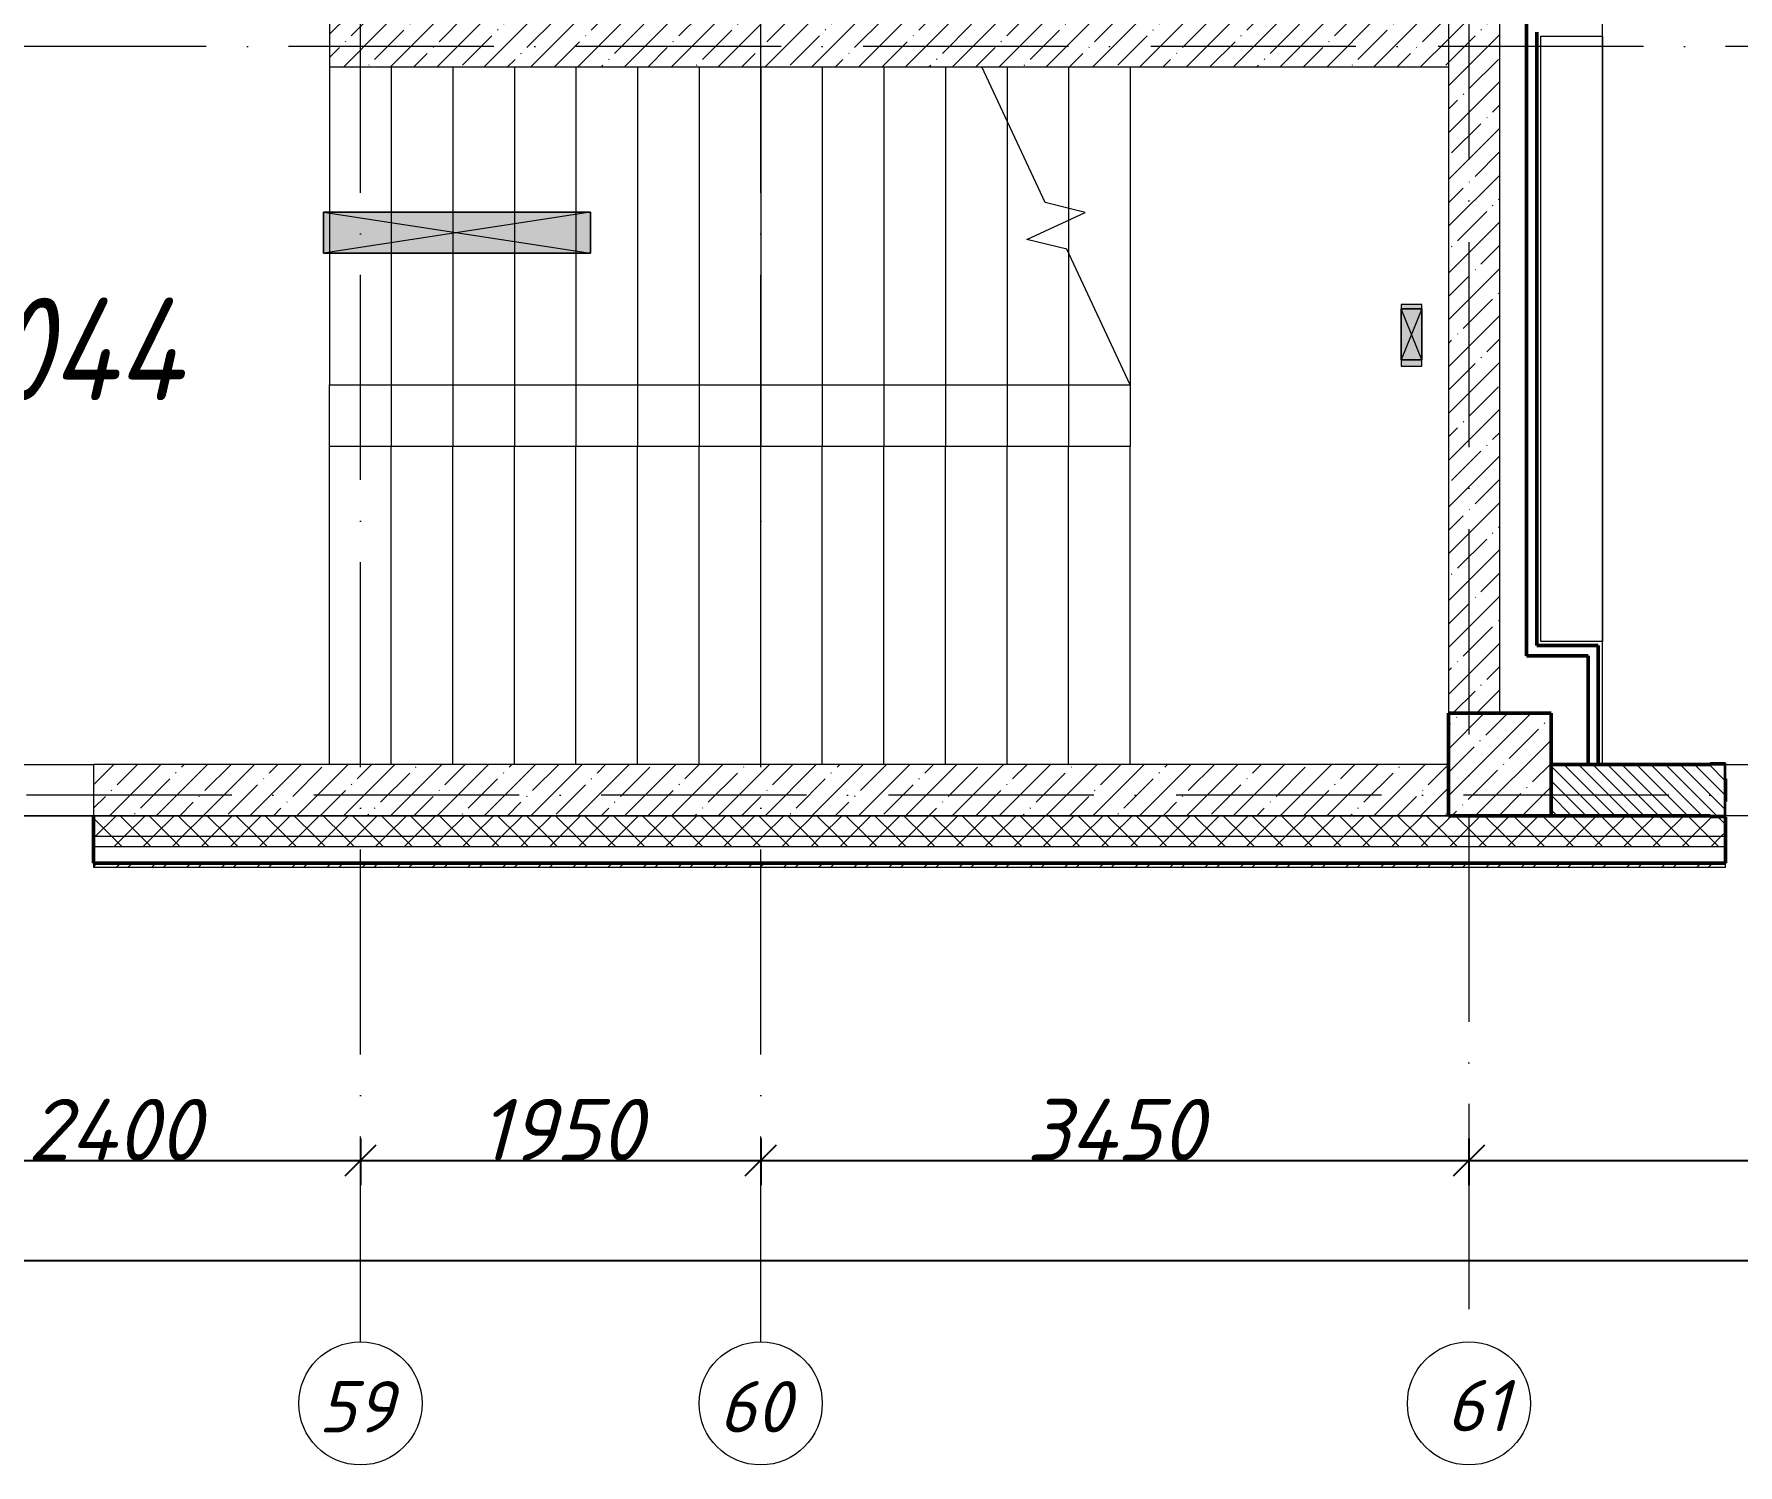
# Model space of a CAD drawing. Header units: millimetres. Extents: x -537608 to 253996, y -217170 to 186033.
# Drawn here: x -102537 to -94237, y -61821 to -54847 of the extents above; entities that cross this region are included whole.
import ezdxf

# ---------------------------------------------------------------- set-up
doc = ezdxf.new("R2010")
doc.units = ezdxf.units.MM
doc.linetypes.add('50_200_ШТРИХ_1Т_ш5_п1_п1_', pattern=[1400, 1000, -200, 0, -200])
for name, color, linetype, lineweight in [('A-____-____-DIMS', 7, 'Continuous', 9), ('A-DETL-GENF-OTLN', 7, 'Continuous', 9), ('A-FLOR-____-OTLN', 7, 'Continuous', 9), ('A-GENM-____-MCUT', 7, 'Continuous', 25), ('A-GENM-____-OTLN-1', 7, 'Continuous', 25), ('A-GLAZ-____-OTLN', 7, 'Continuous', 9), ('A-WALL-____-MCUT-1', 7, 'Continuous', 9), ('A-WALL-____-MCUT-2', 7, 'Continuous', 50), ('A-WALL-____-MCUT-3', 7, 'Continuous', 9), ('A-WALL-____-OTLN', 7, 'Continuous', 9), ('A-WALL-____-PATT-1', 7, 'Continuous', 9), ('A-WALL-FNSH-MCUT-1', 7, 'Continuous', 9), ('I-WALL-____-OTLN', 7, 'Continuous', 9), ('S-COLS-____-MCUT', 7, 'Continuous', 50), ('S-COLS-____-OTLN', 7, 'Continuous', 9), ('S-GRID-____-IDEN', 7, 'Continuous', 9), ('S-GRID-____-OTLN-1', 7, '50_200_ШТРИХ_1Т_ш5_п1_п1_', 9), ('S-STRS-____-MBND', 7, 'Continuous', 9), ('S-STRS-____-OTLN-1', 7, 'Continuous', 9), ('Марки помещений', 7, 'Continuous', 9)]:
    doc.layers.add(name, color=color, linetype=linetype, lineweight=lineweight)
doc.styles.add('ISOCPEUR_I', font='isocpeui.ttf', dxfattribs={"height": 300})
doc.styles.add('ISOCPEUR_I_3', font='isocpeui.ttf', dxfattribs={"width": 0.85, "height": 2.2})
doc.dimstyles.new('ISO-2_5_0_9К_БОЛЬШОЙ_ОСИ', dxfattribs={"dimscale": 304.8, "dimtxt": 248.995294, "dimasz": 0.492126, "dimexe": 0.393701, "dimexo": 0, "dimgap": 0, "dimtad": 1, "dimdec": 0, "dimzin": 0, "dimdsep": 46, "dimtxsty": 'ISOCPEUR_I', "dimblk1": 'OBLIQUE', "dimblk2": 'OBLIQUE', "dimsah": 1, "dimcen": 0.09, "dimdle": 0.393701, "dimazin": 0, "dimtfac": 1, "dimtdec": 4, "dimtix": 1, "dimtmove": 0, "dimatfit": 3, "dimfxl": 1, "dimtvp": 1, "dimtolj": 1, "dimtzin": 0, "dimarcsym": 2})
pattern_1 = [(45, (-184647.67, -56738.29), (-114.04925, 114.04925), []), (45, (-184533.62, -56738.29), (-114.04925, 114.04925), [201.612, -40.322, 3.353, -36.97])]
pattern_2 = [(45, (-184647.67, -56738.29), (-70.71068, 70.71068), []), (135, (-184647.67, -56738.29), (-70.71068, -70.71068), [])]

# ---------------------------------------------------------------- blocks, each defined once
blk = doc.blocks.new('BSC_Колонна _Прямоугольная - 500х500-V136-АР1_План отверстий 2 этажа в осях 1-64_А-ГГ')
at = {"layer": 'S-COLS-____-OTLN'}
h = blk.add_hatch(dxfattribs=at)
h.set_pattern_fill('FP_166', color=256, style=0, pattern_type=2)
h.set_pattern_definition([(45, (-89250, 1668.96), (-114.04925, 114.04925), []), (45, (-89135.95, 1668.96), (-114.04925, 114.04925), [201.613, -40.323, 3.353, -36.97])])
h.paths.add_polyline_path([(-250, -250), (250, -250), (250, 250), (-250, 250)], flags=0)
at = {"layer": 'S-COLS-____-MCUT'}
for p, q in [((250, 250), (-250, 250)), ((-250, 250), (-250, -250)), ((250, -250), (250, 250)), ((-250, -250), (250, -250))]:
    blk.add_line(p, q, dxfattribs=at)
blk = doc.blocks.new('Фахверк_СКБ_Уголок - 250_2700-27497298-АР1_План отверстий 2 этажа в осях 1-64_А-ГГ')
at = {"layer": 'A-GENM-____-MCUT'}
for p, q in [((200, 181), (125, 181)), ((125, 181), (125, 106)), ((131, 106), (131, 175)), ((131, 175), (200, 175)), ((200, 175), (200, 181)), ((125, 106), (131, 106)), ((131, -6), (125, -6)), ((125, -6), (125, -81)), ((125, -81), (200, -81)), ((131, -75), (131, -6)), ((200, -75), (131, -75)), ((200, -81), (200, -75))]:
    blk.add_line(p, q, dxfattribs=at)
blk = doc.blocks.new('AR_Отверстие Ниша - Лючок-32403731-АР1_План отверстий 2 этажа в осях 1-64_А-ГГ')
at = {"layer": 'A-GLAZ-____-OTLN'}
h = blk.add_hatch(color=256, dxfattribs=at)
h.paths.add_polyline_path([(150, 50), (120, 50), (120, -50), (150, -50)], flags=0)
h.paths.add_polyline_path([(-130, 50), (-150, 50), (-150, -50), (-130, -50)], flags=0)
for p, q in [((-130, 50), (-150, 50)), ((-150, 50), (-150, -50)), ((150, 50), (120, 50)), ((150, -50), (150, 50)), ((-150, -50), (-130, -50)), ((120, -50), (150, -50))]:
    blk.add_line(p, q, dxfattribs=at)
blk = doc.blocks.new('AR_Отверстие прямоугольное _в стене_ - AR_Отверстие прямоугольное _в стене__ВК-32403700-АР1_План отверстий 2 этажа в осях 1-64_А-ГГ')
at = {"layer": 'A-GLAZ-____-OTLN'}
blk.add_hatch(color=256, dxfattribs=at).paths.add_polyline_path([(125, 50), (-125, 50), (-125, -50), (125, -50)], flags=0)
at = {"layer": 'A-DETL-GENF-OTLN'}
for p, q in [((-125, -50), (-125, 50)), ((-125, 50), (125, 50)), ((125, 50), (-125, -50)), ((-125, 50), (125, -50)), ((125, 50), (-125, 50)), ((-125, 50), (-125, -50)), ((125, 50), (125, -50)), ((125, -50), (125, 50)), ((125, -50), (-125, -50)), ((-125, -50), (125, -50))]:
    blk.add_line(p, q, dxfattribs=at)
blk = doc.blocks.new('AR_Отверстие прямоугольное _в стене_ - AR_Отверстие прямоугольное _в стене__ОВ-36857278-АР1_План отверстий 2 этажа в осях 1-64_А-ГГ')
at = {"layer": 'A-GLAZ-____-OTLN'}
blk.add_hatch(color=256, dxfattribs=at).paths.add_polyline_path([(650, -100), (650, 100), (-650, 100), (-650, -100)], flags=0)
at = {"layer": 'A-DETL-GENF-OTLN'}
for p, q in [((-650, -100), (-650, 100)), ((-650, 100), (650, 100)), ((650, 100), (-650, -100)), ((-650, 100), (650, -100)), ((650, 100), (-650, 100)), ((-650, 100), (-650, -100)), ((650, 100), (650, -100)), ((650, -100), (650, 100)), ((650, -100), (-650, -100)), ((-650, -100), (650, -100))]:
    blk.add_line(p, q, dxfattribs=at)
blk = doc.blocks.new('Ось сетки - Круг_Ø6_00__ISO-2_5_0_9K_-25732049-АР1_План отверстий 2 этажа в осях 1-64_А-ГГ')
at = {"layer": 'S-GRID-____-IDEN'}
blk.add_circle((0, 0), 3, dxfattribs=at)
blk = doc.blocks.new('_Oblique')
at = {"color": 0, "linetype": 'ByBlock', "lineweight": -2}
blk.add_line((-0.5, -0.5), (0.5, 0.5), dxfattribs=at)
blk = doc.blocks.new('*D2503')
at = {"layer": 'A-____-____-DIMS', "color": 0, "lineweight": -2, "transparency": 16777216}
for p, q in [((-103347.7, -60230.7), (-103347.7, -60456.8)), ((-100947.7, -60230.7), (-100947.7, -60456.8)), ((-103467.7, -60336.8), (-100827.7, -60336.8))]:
    blk.add_line(p, q, dxfattribs=at)
at = {"layer": 'Defpoints', "color": 0, "transparency": 16777216}
for p in [(-103347.7, -60230.7), (-100947.7, -60230.7), (-100947.7, -60336.8)]:
    blk.add_point(p, dxfattribs=at)
at = {"layer": 'A-____-____-DIMS', "color": 0, "lineweight": -2, "transparency": 16777216, "xscale": 150, "yscale": 150, "zscale": 150, "rotation": 180}
blk.add_blockref('_Oblique', (-103347.7, -60336.8), dxfattribs=at)
at = {"layer": 'A-____-____-DIMS', "color": 0, "lineweight": -2, "transparency": 16777216, "xscale": 150, "yscale": 150, "zscale": 150}
blk.add_blockref('_Oblique', (-100947.7, -60336.8), dxfattribs=at)
at = {"layer": 'A-____-____-DIMS', "color": 0, "transparency": 16777216, "insert": (-102147.7, -60186.8), "char_height": 300, "width": 781.462, "attachment_point": 5, "style": 'ISOCPEUR_I'}
blk.add_mtext('\\A1;2400', dxfattribs=at)
blk = doc.blocks.new('*D2504')
at = {"layer": 'A-____-____-DIMS', "color": 0, "lineweight": -2, "transparency": 16777216}
for p, q in [((-100947.7, -60230.7), (-100947.7, -60456.8)), ((-98997.7, -60230.7), (-98997.7, -60456.8)), ((-101067.7, -60336.8), (-98877.7, -60336.8))]:
    blk.add_line(p, q, dxfattribs=at)
at = {"layer": 'Defpoints', "color": 0, "transparency": 16777216}
for p in [(-100947.7, -60230.7), (-98997.7, -60230.7), (-98997.7, -60336.8)]:
    blk.add_point(p, dxfattribs=at)
at = {"layer": 'A-____-____-DIMS', "color": 0, "lineweight": -2, "transparency": 16777216, "xscale": 150, "yscale": 150, "zscale": 150, "rotation": 180}
blk.add_blockref('_Oblique', (-100947.7, -60336.8), dxfattribs=at)
at = {"layer": 'A-____-____-DIMS', "color": 0, "lineweight": -2, "transparency": 16777216, "xscale": 150, "yscale": 150, "zscale": 150}
blk.add_blockref('_Oblique', (-98997.7, -60336.8), dxfattribs=at)
at = {"layer": 'A-____-____-DIMS', "color": 0, "transparency": 16777216, "insert": (-99972.7, -60186.8), "char_height": 300, "width": 701.018, "attachment_point": 5, "style": 'ISOCPEUR_I'}
blk.add_mtext('\\A1;1950', dxfattribs=at)
blk = doc.blocks.new('*D2505')
at = {"layer": 'A-____-____-DIMS', "color": 0, "lineweight": -2, "transparency": 16777216}
for p, q in [((-98997.7, -60230.7), (-98997.7, -60456.8)), ((-95547.7, -60230.7), (-95547.7, -60456.8)), ((-99117.7, -60336.8), (-95427.7, -60336.8))]:
    blk.add_line(p, q, dxfattribs=at)
at = {"layer": 'Defpoints', "color": 0, "transparency": 16777216}
for p in [(-98997.7, -60230.7), (-95547.7, -60230.7), (-95547.7, -60336.8)]:
    blk.add_point(p, dxfattribs=at)
at = {"layer": 'A-____-____-DIMS', "color": 0, "lineweight": -2, "transparency": 16777216, "xscale": 150, "yscale": 150, "zscale": 150, "rotation": 180}
blk.add_blockref('_Oblique', (-98997.7, -60336.8), dxfattribs=at)
at = {"layer": 'A-____-____-DIMS', "color": 0, "lineweight": -2, "transparency": 16777216, "xscale": 150, "yscale": 150, "zscale": 150}
blk.add_blockref('_Oblique', (-95547.7, -60336.8), dxfattribs=at)
at = {"layer": 'A-____-____-DIMS', "color": 0, "transparency": 16777216, "insert": (-97272.7, -60186.8), "char_height": 300, "width": 781.462, "attachment_point": 5, "style": 'ISOCPEUR_I'}
blk.add_mtext('\\A1;3450', dxfattribs=at)
blk = doc.blocks.new('*D2506')
at = {"layer": 'A-____-____-DIMS', "color": 0, "lineweight": -2, "transparency": 16777216}
for p, q in [((-95547.7, -60230.7), (-95547.7, -60456.8)), ((-91297.7, -60230.7), (-91297.7, -60456.8)), ((-95667.7, -60336.8), (-91177.7, -60336.8))]:
    blk.add_line(p, q, dxfattribs=at)
at = {"layer": 'Defpoints', "color": 0, "transparency": 16777216}
for p in [(-95547.7, -60230.7), (-91297.7, -60230.7), (-91297.7, -60336.8)]:
    blk.add_point(p, dxfattribs=at)
at = {"layer": 'A-____-____-DIMS', "color": 0, "lineweight": -2, "transparency": 16777216, "xscale": 150, "yscale": 150, "zscale": 150, "rotation": 180}
blk.add_blockref('_Oblique', (-95547.7, -60336.8), dxfattribs=at)
at = {"layer": 'A-____-____-DIMS', "color": 0, "lineweight": -2, "transparency": 16777216, "xscale": 150, "yscale": 150, "zscale": 150}
blk.add_blockref('_Oblique', (-91297.7, -60336.8), dxfattribs=at)
at = {"layer": 'A-____-____-DIMS', "color": 0, "transparency": 16777216, "insert": (-93422.7, -60186.8), "char_height": 300, "width": 781.462, "attachment_point": 5, "style": 'ISOCPEUR_I'}
blk.add_mtext('\\A1;4250', dxfattribs=at)
blk = doc.blocks.new('*D2508')
at = {"layer": 'A-____-____-DIMS', "color": 0, "lineweight": -2, "transparency": 16777216}
for p, q in [((-186997.7, -60719), (-186997.7, -60945)), ((-83497.7, -60719), (-83497.7, -60945)), ((-187117.7, -60825), (-83377.7, -60825))]:
    blk.add_line(p, q, dxfattribs=at)
at = {"layer": 'Defpoints', "color": 0, "transparency": 16777216}
for p in [(-186997.7, -60719), (-83497.7, -60719), (-83497.7, -60825)]:
    blk.add_point(p, dxfattribs=at)
at = {"layer": 'A-____-____-DIMS', "color": 0, "lineweight": -2, "transparency": 16777216, "xscale": 150, "yscale": 150, "zscale": 150, "rotation": 180}
blk.add_blockref('_Oblique', (-186997.7, -60825), dxfattribs=at)
at = {"layer": 'A-____-____-DIMS', "color": 0, "lineweight": -2, "transparency": 16777216, "xscale": 150, "yscale": 150, "zscale": 150}
blk.add_blockref('_Oblique', (-83497.7, -60825), dxfattribs=at)
at = {"layer": 'A-____-____-DIMS', "color": 0, "transparency": 16777216, "insert": (-135247.7, -60675), "char_height": 300, "width": 1080.257, "attachment_point": 5, "style": 'ISOCPEUR_I'}
blk.add_mtext('\\A1;103500', dxfattribs=at)

msp = doc.modelspace()

# ---------------------------------------------------------------- hatches: boundary and pattern name
at = {"layer": 'A-WALL-____-PATT-1'}
h = msp.add_hatch(dxfattribs=at)
h.set_pattern_fill('FP_25', color=256, style=0, pattern_type=2)
h.set_pattern_definition(pattern_1)
h.paths.add_polyline_path([(-100847.6725, -55007.2474), (-100847.6725, -50657.2474), (-101097.6725, -50657.2474), (-101097.6725, -55007.2474)], flags=0)
h = msp.add_hatch(dxfattribs=at)
h.set_pattern_fill('FP_25', color=256, style=0, pattern_type=2)
h.set_pattern_definition(pattern_1)
h.paths.add_polyline_path([(-95647.6725, -54882.2474), (-95397.6725, -54882.2474), (-95397.6725, -50657.2474), (-95647.6725, -50657.2474), (-95647.6725, -54282.3928)], flags=0)
h = msp.add_hatch(dxfattribs=at)
h.set_pattern_fill('FP_25', color=256, style=0, pattern_type=2)
h.set_pattern_definition(pattern_1)
h.paths.add_polyline_path([(-95647.6725, -55007.2474), (-95647.6725, -54757.2474), (-100847.6725, -54757.2474), (-100847.6725, -55007.2474), (-96288.1477, -55007.2474)], flags=0)
h = msp.add_hatch(dxfattribs=at)
h.set_pattern_fill('FP_25', color=256, style=0, pattern_type=2)
h.set_pattern_definition(pattern_1)
h.paths.add_polyline_path([(-95397.6725, -58157.2474), (-95397.6725, -54882.2474), (-95647.6725, -54882.2474), (-95647.6725, -58157.2474), (-95404.4156, -58157.2474)], flags=0)
h = msp.add_hatch(dxfattribs=at)
h.set_pattern_fill('FP_25', color=256, style=0, pattern_type=2)
h.set_pattern_definition(pattern_1)
h.paths.add_polyline_path([(-95647.6725, -58657.2474), (-95647.6725, -58407.2474), (-102247.6725, -58407.2474), (-102247.6725, -58657.2474), (-96288.1477, -58657.2474)], flags=0)
h = msp.add_hatch(dxfattribs=at)
h.set_pattern_fill('FP_6', color=256, style=0, pattern_type=2)
h.set_pattern_definition([(135, (-184647.673, -56738.29), (-35.35534, -35.35534), [])])
h.paths.add_polyline_path([(-92422.6725, -58657.2474), (-91397.6725, -58657.2474), (-91397.6725, -58407.2474), (-92491.6725, -58407.2474), (-92491.6725, -58476.2474), (-92497.6725, -58476.2474), (-92497.6725, -58588.2474), (-92491.6725, -58588.2474), (-92491.6725, -58657.2474)], flags=0)
h.paths.add_polyline_path([(-94303.6725, -58657.2474), (-94303.6725, -58588.2474), (-94297.6725, -58588.2474), (-94297.6725, -58476.2474), (-94303.6725, -58476.2474), (-94303.6725, -58407.2474), (-95147.6725, -58407.2474), (-95147.6725, -58657.2474), (-94372.6725, -58657.2474)], flags=0)
h = msp.add_hatch(dxfattribs=at)
h.set_pattern_fill('FP_1', color=256, style=0, pattern_type=2)
h.set_pattern_definition(pattern_2)
h.paths.add_polyline_path([(-83397.6725, -58757.2474), (-83397.6725, -58657.2474), (-92422.6725, -58657.2474), (-92422.6725, -58663.2474), (-92497.6725, -58663.2474), (-92497.6725, -58757.2474), (-83897.6725, -58757.2474)], flags=0)
h.paths.add_polyline_path([(-94297.6725, -58757.2474), (-94297.6725, -58663.2474), (-94372.6725, -58663.2474), (-94372.6725, -58657.2474), (-102247.6725, -58657.2474), (-102247.6725, -58757.2474), (-94520.6834, -58757.2474)], flags=0)
h.paths.add_polyline_path([(-103747.6725, -58757.2474), (-103247.6725, -58757.2474), (-103247.6725, -58657.2474), (-104372.6725, -58657.2474), (-104372.6725, -58663.2474), (-104447.6725, -58663.2474), (-104447.6725, -58757.2474), (-104372.6725, -58757.2474)], flags=0)
h.paths.add_polyline_path([(-113647.6725, -58757.2474), (-112247.6725, -58757.2474), (-112247.6725, -58657.2474), (-113572.6725, -58657.2474), (-113572.6725, -58663.2474), (-113647.6725, -58663.2474)], flags=0)
h.paths.add_polyline_path([(-115797.6725, -58757.2474), (-115447.6725, -58757.2474), (-115447.6725, -58663.2474), (-115522.6725, -58663.2474), (-115522.6725, -58657.2474), (-116572.6725, -58657.2474), (-116572.6725, -58663.2474), (-116647.6725, -58663.2474), (-116647.6725, -58757.2474), (-116297.6725, -58757.2474)], flags=0)
h.paths.add_polyline_path([(-118447.9757, -58757.2474), (-118447.9757, -58663.2474), (-118522.6725, -58663.2474), (-118522.6725, -58657.2474), (-119572.6725, -58657.2474), (-119572.6725, -58663.2474), (-119647.6725, -58663.2474), (-119647.6725, -58757.2474), (-119265.1835, -58757.2474)], flags=0)
h.paths.add_polyline_path([(-121447.6725, -58757.2474), (-121447.6725, -58663.2474), (-121522.6725, -58663.2474), (-121522.6725, -58657.2474), (-122572.6725, -58657.2474), (-122572.6725, -58663.2474), (-122647.6725, -58663.2474), (-122647.6725, -58757.2474), (-121916.3799, -58757.2474)], flags=0)
h.paths.add_polyline_path([(-125297.6725, -58757.2474), (-124447.6725, -58757.2474), (-124447.6725, -58663.2474), (-124522.6725, -58663.2474), (-124522.6725, -58657.2474), (-125572.6725, -58657.2474), (-125572.6725, -58663.2474), (-125647.6725, -58663.2474), (-125647.683, -58757.2474), (-125451.3085, -58757.2474)], flags=0)
h.paths.add_polyline_path([(-130753.7013, -58757.2474), (-130447.683, -58757.2474), (-130447.683, -58663.2474), (-130522.6725, -58663.2474), (-130522.6725, -58657.2474), (-131572.6725, -58657.2474), (-131572.6725, -58663.2474), (-131647.6725, -58663.2474), (-131647.6778, -58757.2474), (-130797.6725, -58757.2474)], flags=0)
h.paths.add_polyline_path([(-134647.6725, -58757.2474), (-133447.6778, -58757.2474), (-133447.6778, -58663.2474), (-133522.6725, -58663.2474), (-133522.6725, -58657.2474), (-134572.6725, -58657.2474), (-134572.6725, -58663.2474), (-134647.6725, -58663.2474)], flags=0)
h.paths.add_polyline_path([(-136939.8263, -58757.2474), (-136447.6725, -58757.2474), (-136447.6725, -58663.2474), (-136522.6725, -58663.2474), (-136522.6725, -58657.2474), (-137572.6725, -58657.2474), (-137572.6725, -58663.2474), (-137647.6725, -58663.2474), (-137647.6725, -58757.2474), (-137572.6725, -58757.2474)], flags=0)
h.paths.add_polyline_path([(-139591.0228, -58757.2474), (-139447.6725, -58757.2474), (-139447.6725, -58663.2474), (-139522.6725, -58663.2474), (-139522.6725, -58657.2474), (-140572.6725, -58657.2474), (-140572.6725, -58663.2474), (-140647.6725, -58663.2474), (-140647.6725, -58757.2474), (-139797.6725, -58757.2474)], flags=0)
h.paths.add_polyline_path([(-142447.6725, -58757.2474), (-142447.6725, -58663.2474), (-142522.6725, -58663.2474), (-142522.6725, -58657.2474), (-143572.6725, -58657.2474), (-143572.6725, -58663.2474), (-143647.6725, -58663.2474), (-143647.6725, -58757.2474), (-142522.6725, -58757.2474)], flags=0)
h.paths.add_polyline_path([(-145447.6725, -58757.2474), (-145447.6725, -58663.2474), (-145522.6725, -58662.6045), (-145522.6725, -58657.2474), (-146847.6725, -58657.2474), (-146847.6725, -58757.2474), (-145453.6725, -58757.2474)], flags=0)
h.paths.add_polyline_path([(-149847.6725, -58757.2474), (-148647.6725, -58757.2474), (-148647.6725, -58663.2474), (-148722.6725, -58663.2474), (-148722.6725, -58657.2474), (-149847.6725, -58657.2474)], flags=0)
h.paths.add_polyline_path([(-151653.6725, -58757.2474), (-151647.6725, -58757.2474), (-151647.6725, -58663.2474), (-151722.6725, -58663.2474), (-151722.6725, -58657.2474), (-152772.6725, -58657.2474), (-152772.6725, -58663.2474), (-152847.6725, -58663.2474), (-152847.0049, -58757.2474), (-151722.6725, -58757.2474)], flags=0)
h.paths.add_polyline_path([(-154722.6725, -58757.2474), (-154647.6725, -58757.2474), (-154647.6725, -58663.2474), (-154722.6725, -58663.2474), (-154722.6725, -58657.2474), (-155847.6725, -58657.2474), (-155847.6725, -58757.2474), (-155347.6725, -58757.2474)], flags=0)
h.paths.add_polyline_path([(-158347.6725, -58757.2474), (-157647.6725, -58757.2474), (-157647.6725, -58663.2474), (-157722.6725, -58663.2474), (-157722.6725, -58657.2474), (-158847.6725, -58657.2474), (-158847.6725, -58757.2474)], flags=0)
h.paths.add_polyline_path([(-160647.6725, -58757.2474), (-160647.6725, -58663.2474), (-160722.6725, -58663.2474), (-160722.6725, -58657.2474), (-161772.6725, -58657.2474), (-161772.6725, -58663.2474), (-161847.6725, -58663.2474), (-161847.6725, -58757.2474), (-161684.3264, -58757.2474)], flags=0)
h.paths.add_polyline_path([(-163722.6725, -58757.2474), (-163647.6725, -58757.2474), (-163647.6725, -58663.2474), (-163722.6725, -58663.2474), (-163722.6725, -58657.2474), (-164847.6725, -58657.2474), (-164847.6725, -58757.2474), (-164335.5228, -58757.2474)], flags=0)
h.paths.add_polyline_path([(-167847.6725, -58757.2474), (-166647.6725, -58757.2474), (-166647.6725, -58663.2474), (-166722.6725, -58663.2474), (-166722.6725, -58657.2474), (-167847.6725, -58657.2474)], flags=0)
h.paths.add_polyline_path([(-169647.6725, -58757.2474), (-169647.6725, -58663.2474), (-169722.6725, -58663.2474), (-169722.6725, -58657.2474), (-170772.6725, -58657.2474), (-170772.6725, -58663.2474), (-170847.6725, -58663.2474), (-170847.6725, -58757.2474), (-169747.6725, -58757.2474)], flags=0)
h.paths.add_polyline_path([(-171847.6725, -58757.2474), (-171847.6725, -58663.2474), (-171922.6725, -58663.2474), (-171922.6725, -58657.2474), (-177172.6725, -58657.2474), (-177172.6725, -58663.2474), (-177247.6725, -58663.2474), (-177247.6725, -58757.2474), (-172289.1121, -58757.2474)], flags=0)
h.paths.add_polyline_path([(-179347.6725, -58757.2474), (-178247.6725, -58757.2474), (-178247.6725, -58663.2474), (-178322.6725, -58663.2474), (-178322.6725, -58657.2474), (-187097.6725, -58657.2474), (-187097.6725, -58757.2474), (-179358.9692, -58757.2474)], flags=0)
h = msp.add_hatch(dxfattribs=at)
h.set_pattern_fill('FP_1', color=256, style=0, pattern_type=2)
h.set_pattern_definition(pattern_2)
h.paths.add_polyline_path([(-83397.6725, -58807.2474), (-83297.6725, -58807.2474), (-83297.6725, -58757.2474), (-92497.6725, -58757.2474), (-92497.6725, -58807.2474), (-83915.8977, -58807.2474)], flags=0)
h.paths.add_polyline_path([(-95404.4156, -58807.2474), (-94297.6725, -58807.2474), (-94297.6725, -58757.2474), (-102247.6725, -58757.2474), (-102247.6725, -58807.2474), (-96288.1477, -58807.2474)], flags=0)
h.paths.add_polyline_path([(-104447.6725, -58807.2474), (-103247.6725, -58807.2474), (-103247.6725, -58757.2474), (-104447.6725, -58757.2474)], flags=0)
h.paths.add_polyline_path([(-112247.6725, -58807.2474), (-112247.6725, -58757.2474), (-113647.6725, -58757.2474), (-113647.6725, -58807.2474), (-113079.0585, -58807.2474)], flags=0)
h.paths.add_polyline_path([(-115447.6725, -58807.2474), (-115447.6725, -58757.2474), (-116647.6725, -58757.2474), (-116647.6725, -58807.2474), (-115730.2549, -58807.2474)], flags=0)
h.paths.add_polyline_path([(-119265.1835, -58807.2474), (-118447.9757, -58807.2474), (-118447.9757, -58757.2474), (-119647.6725, -58757.2474), (-119647.6725, -58807.2474)], flags=0)
h.paths.add_polyline_path([(-121447.6725, -58807.2474), (-121447.6725, -58757.2474), (-122647.6725, -58757.2474), (-122647.6725, -58807.2474), (-121916.3799, -58807.2474)], flags=0)
h.paths.add_polyline_path([(-124567.5763, -58807.2474), (-124447.6725, -58807.2474), (-124447.6725, -58757.2474), (-125647.683, -58757.2474), (-125647.683, -58807.2474), (-125451.3085, -58807.2474)], flags=0)
h.paths.add_polyline_path([(-130447.683, -58807.2474), (-130447.683, -58757.2474), (-131647.6778, -58757.2474), (-131647.6778, -58807.2474), (-130753.7013, -58807.2474)], flags=0)
h.paths.add_polyline_path([(-133447.6778, -58807.2474), (-133447.6778, -58757.2474), (-134647.6725, -58757.2474), (-134647.6725, -58807.2474), (-134288.6299, -58807.2474)], flags=0)
h.paths.add_polyline_path([(-137647.6725, -58807.2474), (-136447.6725, -58807.2474), (-136447.6725, -58757.2474), (-137647.6725, -58757.2474)], flags=0)
h.paths.add_polyline_path([(-139591.0228, -58807.2474), (-139447.6725, -58807.2474), (-139447.6725, -58757.2474), (-140647.6725, -58757.2474), (-140647.6725, -58807.2474), (-140474.7549, -58807.2474)], flags=0)
h.paths.add_polyline_path([(-142447.6725, -58807.2474), (-142447.6725, -58757.2474), (-143647.6725, -58757.2474), (-143647.6725, -58807.2474), (-143125.9514, -58807.2474)], flags=0)
h.paths.add_polyline_path([(-145777.1478, -58807.2474), (-145447.6725, -58807.2474), (-145447.6725, -58757.2474), (-146847.6725, -58757.2474), (-146847.6725, -58807.2474), (-146660.8799, -58807.2474)], flags=0)
h.paths.add_polyline_path([(-148647.6725, -58807.2474), (-148647.6725, -58757.2474), (-149847.6725, -58757.2474), (-149847.6725, -58807.2474), (-149312.0764, -58807.2474)], flags=0)
h.paths.add_polyline_path([(-151647.6725, -58807.2474), (-151647.6725, -58757.2474), (-152847.6725, -58757.2474), (-152847.0049, -58807.2474)], flags=0)
h.paths.add_polyline_path([(-154647.6725, -58807.2474), (-154647.6725, -58757.2474), (-155847.6725, -58757.2474), (-155847.6725, -58807.2474)], flags=0)
h.paths.add_polyline_path([(-158847.6725, -58807.2474), (-157647.6725, -58807.2474), (-157647.6725, -58757.2474), (-158847.6725, -58757.2474)], flags=0)
h.paths.add_polyline_path([(-160647.6725, -58807.2474), (-160647.6725, -58757.2474), (-161847.6725, -58757.2474), (-161847.6725, -58807.2474), (-161684.3264, -58807.2474)], flags=0)
h.paths.add_polyline_path([(-163647.6725, -58807.2474), (-163647.6725, -58757.2474), (-164847.6725, -58757.2474), (-164847.6725, -58807.2474), (-164335.5228, -58807.2474)], flags=0)
h.paths.add_polyline_path([(-166647.6725, -58807.2474), (-166647.6725, -58757.2474), (-167847.6725, -58757.2474), (-167847.6725, -58807.2474), (-166986.7192, -58807.2474)], flags=0)
h.paths.add_polyline_path([(-169647.6725, -58807.2474), (-169647.6725, -58757.2474), (-170847.6725, -58757.2474), (-170847.6725, -58807.2474), (-170521.6478, -58807.2474)], flags=0)
h.paths.add_polyline_path([(-171847.6725, -58807.2474), (-171847.6725, -58757.2474), (-177247.6725, -58757.2474), (-177247.6725, -58807.2474), (-172289.1121, -58807.2474)], flags=0)
h.paths.add_polyline_path([(-178247.6725, -58807.2474), (-178247.6725, -58757.2474), (-187197.6725, -58757.2474), (-187197.6725, -58807.2474), (-179358.9692, -58807.2474)], flags=0)
h = msp.add_hatch(dxfattribs=at)
h.set_pattern_fill('FP_3', color=256, style=0, pattern_type=2)
h.set_pattern_definition([(45, (-184647.67, -56738.29), (-85.53659, 85.53659), []), (45, (-184590.65, -56738.29), (-85.53659, 85.53659), [])])
h.paths.add_polyline_path([(-83167.6725, -58907.2474), (-83167.6725, -58887.2474), (-92497.6725, -58887.2474), (-92497.6725, -58907.2474), (-83915.8977, -58907.2474)], flags=0)
h.paths.add_polyline_path([(-94297.6725, -58907.2474), (-94297.6725, -58887.2474), (-102247.6725, -58887.2474), (-102247.6725, -58907.2474), (-94520.6834, -58907.2474)], flags=0)
h.paths.add_polyline_path([(-104447.6725, -58907.2474), (-103247.6725, -58907.2474), (-103247.6725, -58887.2474), (-104447.6725, -58887.2474)], flags=0)
h.paths.add_polyline_path([(-112247.6725, -58907.2474), (-112247.6725, -58887.2474), (-112762.6725, -58887.2474), (-112762.6725, -58907.2474)], flags=0)

# ---------------------------------------------------------------- linework, layer by layer
at = {"layer": 'A-FLOR-____-OTLN'}
msp.add_line((-101097.6725, -58407.2474), (-101097.6725, -56557.2474), dxfattribs=at)
at = {"layer": 'A-WALL-____-MCUT-1'}
for p, q in [((-95397.6725, -58157.2474), (-95397.6725, -50657.2474)), ((-101097.6725, -50907.2474), (-101097.6725, -55007.2474)), ((-95647.6725, -54247.2474), (-95647.6725, -58157.2474)), ((-101097.6725, -55007.2474), (-95647.6725, -55007.2474)), ((-95647.6725, -58407.2474), (-102247.6725, -58407.2474)), ((-102247.6725, -58407.2474), (-102247.6725, -58657.2474)), ((-95647.6725, -58657.2474), (-102247.6725, -58657.2474)), ((-102247.6725, -58657.2474), (-95647.6725, -58657.2474))]:
    msp.add_line(p, q, dxfattribs=at)
at = {"layer": 'A-WALL-____-MCUT-2'}
for p, q in [((-95267.6725, -54787.2474), (-95267.6725, -57877.2474)), ((-95217.6725, -57827.2474), (-95217.6725, -54837.2474)), ((-94917.6725, -57827.2474), (-95217.6725, -57827.2474)), ((-94917.6725, -58407.2474), (-94917.6725, -57827.2474)), ((-95267.6725, -57877.2474), (-94967.6725, -57877.2474)), ((-94967.6725, -57877.2474), (-94967.6725, -58407.2474)), ((-94372.6725, -58407.2474), (-95147.6725, -58407.2474)), ((-94967.6725, -58407.2474), (-94917.6725, -58407.2474)), ((-94297.6725, -58588.2474), (-94297.6725, -58476.2474)), ((-102247.6725, -58657.2474), (-102247.6725, -58887.2474)), ((-95147.6725, -58657.2474), (-94372.6725, -58657.2474)), ((-94297.6725, -58887.2474), (-94297.6725, -58663.2474)), ((-102247.6725, -58887.2474), (-94297.6725, -58887.2474))]:
    msp.add_line(p, q, dxfattribs=at)
at = {"layer": 'A-WALL-____-MCUT-3'}
for p, q in [((-102247.6725, -58757.2474), (-94297.6725, -58757.2474)), ((-102247.6725, -58807.2474), (-94297.6725, -58807.2474))]:
    msp.add_line(p, q, dxfattribs=at)
at = {"layer": 'A-WALL-____-OTLN'}
for p, q in [((-103247.6725, -58407.2474), (-102247.6725, -58407.2474)), ((-94297.6725, -58407.2474), (-92497.6725, -58407.2474)), ((-103247.6725, -58657.2474), (-102247.6725, -58657.2474)), ((-102247.6725, -58657.2474), (-103247.6725, -58657.2474)), ((-92497.6725, -58657.2474), (-94297.6725, -58657.2474))]:
    msp.add_line(p, q, dxfattribs=at)
at = {"layer": 'A-WALL-FNSH-MCUT-1'}
for p, q in [((-94897.6725, -54857.2474), (-94897.6725, -54257.2474)), ((-95197.6725, -54857.2474), (-94897.6725, -54857.2474)), ((-95197.6725, -57807.2474), (-95197.6725, -54857.2474)), ((-94897.6725, -57807.2474), (-95197.6725, -57807.2474)), ((-94897.6725, -58407.2474), (-94897.6725, -57807.2474)), ((-94917.6725, -58407.2474), (-94897.6725, -58407.2474)), ((-94297.6725, -58887.2474), (-102247.6725, -58887.2474)), ((-102247.6725, -58887.2474), (-102247.6725, -58907.2474)), ((-102247.6725, -58907.2474), (-94297.6725, -58907.2474)), ((-94297.6725, -58907.2474), (-94297.6725, -58887.2474))]:
    msp.add_line(p, q, dxfattribs=at)
at = {"layer": 'I-WALL-____-OTLN'}
for p, q in [((-94898.1725, -54857.2474), (-94898.1725, -57807.2474)), ((-94897.6725, -54857.2474), (-94897.6725, -57807.2474))]:
    msp.add_line(p, q, dxfattribs=at)
at = {"layer": 'S-GRID-____-OTLN-1'}
for p, q in [((-95547.6725, -6857.3298), (-95547.6725, -61220.8957)), ((-100947.6725, -61220.8957), (-100947.6725, -50203.2735)), ((-98997.6725, -61220.8957), (-98997.6725, -50203.2735)), ((-80697.0554, -54907.2474), (-189316.4427, -54907.2474)), ((-80573.2659, -58557.2474), (-189316.4427, -58557.2474))]:
    msp.add_line(p, q, dxfattribs=at)
at = {"layer": 'S-STRS-____-MBND'}
for p, q in [((-97611.8882, -55668.9589), (-97920.4494, -55007.2474)), ((-97417.4504, -55716.2133), (-97611.8882, -55668.9589)), ((-97700.6716, -55848.2815), (-97417.4504, -55716.2133)), ((-97506.2337, -55895.5359), (-97700.6716, -55848.2815)), ((-97197.6725, -56557.2474), (-97506.2337, -55895.5359))]:
    msp.add_line(p, q, dxfattribs=at)
at = {"layer": 'S-STRS-____-OTLN-1'}
for p, q in [((-101097.6725, -55007.2474), (-101097.6725, -56557.2474)), ((-101097.6725, -55007.2474), (-101097.6725, -56557.2474)), ((-100797.6725, -55007.2474), (-100797.6725, -56557.2474)), ((-100797.6725, -55007.2474), (-100797.6725, -56557.2474)), ((-100497.6725, -55007.2474), (-100497.6725, -56557.2474)), ((-100497.6725, -55007.2474), (-100497.6725, -56557.2474)), ((-100197.6725, -55007.2474), (-100197.6725, -56557.2474)), ((-100197.6725, -55007.2474), (-100197.6725, -56557.2474)), ((-99897.6725, -55007.2474), (-99897.6725, -56557.2474)), ((-99897.6725, -55007.2474), (-99897.6725, -56557.2474)), ((-99597.6725, -55007.2474), (-99597.6725, -56557.2474)), ((-99597.6725, -55007.2474), (-99597.6725, -56557.2474)), ((-99297.6725, -55007.2474), (-99297.6725, -56557.2474)), ((-99297.6725, -55007.2474), (-99297.6725, -56557.2474)), ((-98997.6725, -55007.2474), (-98997.6725, -56557.2474)), ((-98997.6725, -55007.2474), (-98997.6725, -56557.2474)), ((-98697.6725, -55007.2474), (-98697.6725, -56557.2474)), ((-98697.6725, -55007.2474), (-98697.6725, -56557.2474)), ((-98397.6725, -55007.2474), (-98397.6725, -56557.2474)), ((-98397.6725, -55007.2474), (-98397.6725, -56557.2474)), ((-98097.6725, -55007.2474), (-98097.6725, -56557.2474)), ((-98097.6725, -55007.2474), (-98097.6725, -56557.2474)), ((-97797.6725, -55007.2474), (-97797.6725, -55270.5432)), ((-97797.6725, -55007.2474), (-97797.6725, -55270.5432)), ((-97497.6725, -55007.2474), (-97497.6725, -55696.7168)), ((-97497.6725, -55007.2474), (-97497.6725, -55696.7168)), ((-97197.6725, -55007.2474), (-97197.6725, -56857.2474)), ((-97197.6725, -55007.2474), (-97197.6725, -56857.2474)), ((-97797.6725, -55270.5432), (-97797.6725, -56557.2474)), ((-97797.6725, -55270.5432), (-97797.6725, -56557.2474)), ((-97497.6725, -55696.7168), (-97497.6725, -55753.6215)), ((-97497.6725, -55696.7168), (-97497.6725, -55753.6215)), ((-97497.6725, -55753.6215), (-97497.6725, -55913.8953)), ((-97497.6725, -55753.6215), (-97497.6725, -55913.8953)), ((-97497.6725, -55913.8953), (-97497.6725, -56557.2474)), ((-97497.6725, -55913.8953), (-97497.6725, -56557.2474)), ((-101097.6725, -56557.2474), (-100797.6725, -56557.2474)), ((-100797.6725, -56557.2474), (-100797.6725, -56857.2474)), ((-100797.6725, -56557.2474), (-100797.6725, -56857.2474)), ((-100797.6725, -56557.2474), (-100497.6725, -56557.2474)), ((-100497.6725, -56557.2474), (-100497.6725, -56857.2474)), ((-100497.6725, -56557.2474), (-100497.6725, -56857.2474)), ((-100497.6725, -56557.2474), (-100197.6725, -56557.2474)), ((-100197.6725, -56557.2474), (-100197.6725, -56857.2474)), ((-100197.6725, -56557.2474), (-100197.6725, -56857.2474)), ((-100197.6725, -56557.2474), (-99897.6725, -56557.2474)), ((-99897.6725, -56557.2474), (-99897.6725, -56857.2474)), ((-99897.6725, -56557.2474), (-99897.6725, -56857.2474)), ((-99897.6725, -56557.2474), (-99597.6725, -56557.2474)), ((-99597.6725, -56557.2474), (-99597.6725, -56857.2474)), ((-99597.6725, -56557.2474), (-99597.6725, -56857.2474)), ((-99597.6725, -56557.2474), (-99297.6725, -56557.2474)), ((-99297.6725, -56557.2474), (-99297.6725, -56857.2474)), ((-99297.6725, -56557.2474), (-99297.6725, -56857.2474)), ((-99297.6725, -56557.2474), (-98997.6725, -56557.2474)), ((-98997.6725, -56557.2474), (-98997.6725, -56857.2474)), ((-98997.6725, -56557.2474), (-98997.6725, -56857.2474)), ((-98997.6725, -56557.2474), (-98697.6725, -56557.2474)), ((-98697.6725, -56557.2474), (-98697.6725, -56857.2474)), ((-98697.6725, -56557.2474), (-98697.6725, -56857.2474)), ((-98697.6725, -56557.2474), (-98397.6725, -56557.2474)), ((-98397.6725, -56557.2474), (-98397.6725, -56857.2474)), ((-98397.6725, -56557.2474), (-98397.6725, -56857.2474)), ((-98397.6725, -56557.2474), (-98097.6725, -56557.2474)), ((-98097.6725, -56557.2474), (-98097.6725, -56857.2474)), ((-98097.6725, -56557.2474), (-98097.6725, -56857.2474)), ((-98097.6725, -56557.2474), (-97797.6725, -56557.2474)), ((-97797.6725, -56557.2474), (-97797.6725, -56857.2474)), ((-97797.6725, -56557.2474), (-97797.6725, -56857.2474)), ((-97797.6725, -56557.2474), (-97497.6725, -56557.2474)), ((-97497.6725, -56557.2474), (-97497.6725, -56857.2474)), ((-97497.6725, -56557.2474), (-97497.6725, -56857.2474)), ((-97497.6725, -56557.2474), (-97197.6725, -56557.2474)), ((-101097.6725, -58407.2474), (-101097.6725, -56857.2474)), ((-100797.6725, -56857.2474), (-101097.6725, -56857.2474)), ((-100497.6725, -56857.2474), (-100797.6725, -56857.2474)), ((-100797.6725, -58407.2474), (-100797.6725, -56857.2474)), ((-100797.6725, -58407.2474), (-100797.6725, -56857.2474)), ((-100197.6725, -56857.2474), (-100497.6725, -56857.2474)), ((-100497.6725, -58407.2474), (-100497.6725, -56857.2474)), ((-100497.6725, -58407.2474), (-100497.6725, -56857.2474)), ((-99897.6725, -56857.2474), (-100197.6725, -56857.2474)), ((-100197.6725, -58407.2474), (-100197.6725, -56857.2474)), ((-100197.6725, -58407.2474), (-100197.6725, -56857.2474)), ((-99597.6725, -56857.2474), (-99897.6725, -56857.2474)), ((-99897.6725, -58407.2474), (-99897.6725, -56857.2474)), ((-99897.6725, -58407.2474), (-99897.6725, -56857.2474)), ((-99297.6725, -56857.2474), (-99597.6725, -56857.2474)), ((-99597.6725, -58407.2474), (-99597.6725, -56857.2474)), ((-99597.6725, -58407.2474), (-99597.6725, -56857.2474)), ((-98997.6725, -56857.2474), (-99297.6725, -56857.2474)), ((-99297.6725, -58407.2474), (-99297.6725, -56857.2474)), ((-99297.6725, -58407.2474), (-99297.6725, -56857.2474)), ((-98697.6725, -56857.2474), (-98997.6725, -56857.2474)), ((-98997.6725, -58407.2474), (-98997.6725, -56857.2474)), ((-98997.6725, -58407.2474), (-98997.6725, -56857.2474)), ((-98397.6725, -56857.2474), (-98697.6725, -56857.2474)), ((-98697.6725, -58407.2474), (-98697.6725, -56857.2474)), ((-98697.6725, -58407.2474), (-98697.6725, -56857.2474)), ((-98097.6725, -56857.2474), (-98397.6725, -56857.2474)), ((-98397.6725, -58407.2474), (-98397.6725, -56857.2474)), ((-98397.6725, -58407.2474), (-98397.6725, -56857.2474)), ((-97797.6725, -56857.2474), (-98097.6725, -56857.2474)), ((-98097.6725, -58407.2474), (-98097.6725, -56857.2474)), ((-98097.6725, -58407.2474), (-98097.6725, -56857.2474)), ((-97497.6725, -56857.2474), (-97797.6725, -56857.2474)), ((-97797.6725, -58407.2474), (-97797.6725, -56857.2474)), ((-97797.6725, -58407.2474), (-97797.6725, -56857.2474)), ((-97197.6725, -56857.2474), (-97497.6725, -56857.2474)), ((-97497.6725, -58407.2474), (-97497.6725, -56857.2474)), ((-97497.6725, -58407.2474), (-97497.6725, -56857.2474)), ((-97197.6725, -58407.2474), (-97197.6725, -56857.2474)), ((-97197.6725, -58407.2474), (-97197.6725, -56857.2474))]:
    msp.add_line(p, q, dxfattribs=at)

# ---------------------------------------------------------------- block references
at = {"layer": 'A-GENM-____-OTLN-1', "rotation": 180}
msp.add_blockref('Фахверк_СКБ_Уголок - 250_2700-27497298-АР1_План отверстий 2 этажа в осях 1-64_А-ГГ', (-94172.6725, -58482.2474), dxfattribs=at)
at = {"layer": 'A-GLAZ-____-OTLN'}
msp.add_blockref('AR_Отверстие прямоугольное _в стене_ - AR_Отверстие прямоугольное _в стене__ОВ-36857278-АР1_План отверстий 2 этажа в осях 1-64_А-ГГ', (-100477.1575, -55815.6377), dxfattribs=at)
at = {"layer": 'A-GLAZ-____-OTLN', "rotation": 270}
for name, p in [('AR_Отверстие Ниша - Лючок-32403731-АР1_План отверстий 2 этажа в осях 1-64_А-ГГ', (-95827.1575, -56315.6377)), ('AR_Отверстие прямоугольное _в стене_ - AR_Отверстие прямоугольное _в стене__ВК-32403700-АР1_План отверстий 2 этажа в осях 1-64_А-ГГ', (-95827.1575, -56310.6377))]:
    msp.add_blockref(name, p, dxfattribs=at)
at = {"layer": 'S-COLS-____-OTLN'}
msp.add_blockref('BSC_Колонна _Прямоугольная - 500х500-V136-АР1_План отверстий 2 этажа в осях 1-64_А-ГГ', (-95397.6725, -58407.2474), dxfattribs=at)
at = {"layer": 'S-GRID-____-IDEN', "xscale": 99.99999999999993, "yscale": 99.99999999999993, "zscale": 99.99999999999993}
for p in [(-100947.6725, -61520.8957), (-98997.6725, -61520.8957)]:
    msp.add_blockref('Ось сетки - Круг_Ø6_00__ISO-2_5_0_9K_-25732049-АР1_План отверстий 2 этажа в осях 1-64_А-ГГ', p, dxfattribs=at)
at = {"layer": 'S-GRID-____-IDEN', "xscale": 99.99999999999993, "yscale": 99.99999999999993, "zscale": 99.99999999999993, "rotation": 180}
msp.add_blockref('Ось сетки - Круг_Ø6_00__ISO-2_5_0_9K_-25732049-АР1_План отверстий 2 этажа в осях 1-64_А-ГГ', (-95547.6725, -61520.8957), dxfattribs=at)

# ---------------------------------------------------------------- texts
at = {"layer": 'S-GRID-____-IDEN', "char_height": 250, "attachment_point": 1, "style": 'ISOCPEUR_I'}
for s, insert, width in [('59', (-101152.6008, -61412.1211), 404.0505), ('60', (-99202.6008, -61412.1211), 404.0505), ('61', (-95658.1942, -61406.962), 346.329)]:
    msp.add_mtext(s, dxfattribs=dict(at, insert=insert, width=width))
at = {"layer": 'Марки помещений', "insert": (-103161.9673, -56132.5683), "char_height": 500, "width": 849.78875, "attachment_point": 1, "style": 'ISOCPEUR_I_3'}
msp.add_mtext('2.044', dxfattribs=at)

# ---------------------------------------------------------------- dimensions: what is measured, and where the dimension line sits
at = {"layer": 'A-____-____-DIMS'}
for base, p1, p2, override, picture, middle in [((-100947.6725, -60336.8123), (-103347.6725, -60230.7463), (-100947.6725, -60230.7463), {"dimpost": '<>', "dimfxl": 2400}, '*D2503', (-102147.6725, -60186.8123)), ((-98997.6725, -60336.8123), (-100947.6725, -60230.7463), (-98997.6725, -60230.7463), {"dimpost": '<>', "dimfxl": 1950}, '*D2504', (-99972.6725, -60186.8123)), ((-95547.6725, -60336.8123), (-98997.6725, -60230.7463), (-95547.6725, -60230.7463), {"dimpost": '<>', "dimfxl": 3450}, '*D2505', (-97272.6725, -60186.8123)), ((-91297.6725, -60336.8123), (-95547.6725, -60230.7463), (-91297.6725, -60230.7463), {"dimpost": '<>', "dimfxl": 4250}, '*D2506', (-93422.6725, -60186.8123)), ((-83497.6725, -60825.0194), (-186997.6725, -60718.9534), (-83497.6725, -60718.9534), {"dimpost": '<>', "dimfxl": 103500}, '*D2508', (-135247.6725, -60675.0194))]:
    dim = msp.add_linear_dim(base=base, p1=p1, p2=p2, dimstyle='ISO-2_5_0_9К_БОЛЬШОЙ_ОСИ', override=override, dxfattribs=at)
    dim.commit()
    dim.dimension.update_dxf_attribs({"geometry": picture, "text_midpoint": middle})

doc.saveas('drawing.dxf')
